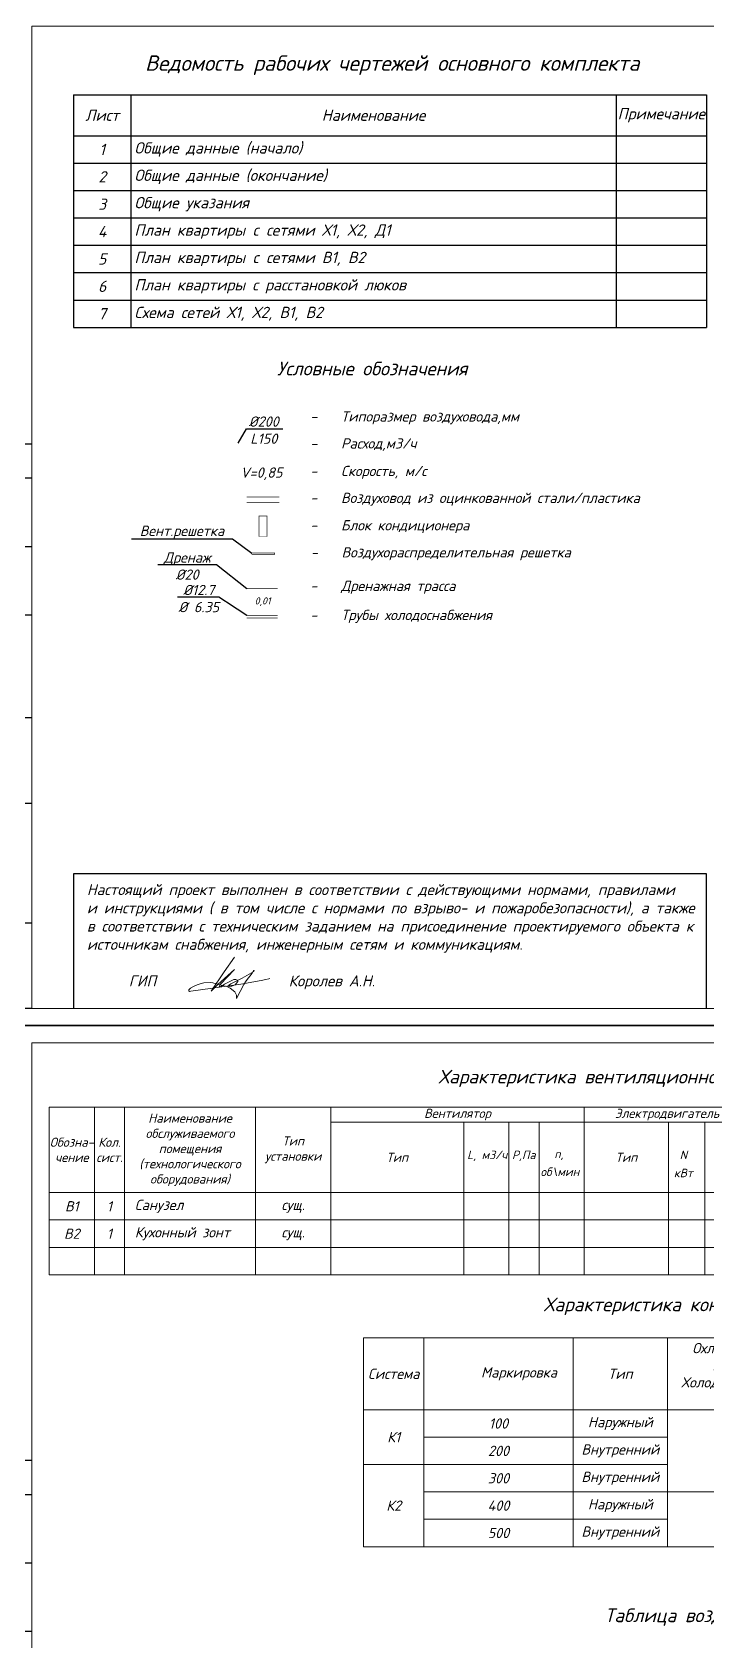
# Model space of a CAD drawing. Header units: millimetres. Extents: x 3082 to 230946, y 1570 to 312844.
# Drawn here: x 39914 to 49768, y 147605 to 171107 of the extents above; entities that cross this region are included whole.
import ezdxf
from ezdxf import colors
from ezdxf.entities.mleader import LeaderData, LeaderLine
from ezdxf.enums import TextEntityAlignment as Align
from ezdxf.math import Vec2, Vec3

# ---------------------------------------------------------------- set-up
doc = ezdxf.new("R2010")
doc.units = ezdxf.units.MM
for name, color, linetype, lineweight in [('A_B1', 170, 'Continuous', 0), ('A_K1', 14, 'Continuous', 0), ('Ramka', 7, 'Continuous', 0), ('вытяжка', 5, 'Continuous', 30), ('П1', 1, 'Continuous', 30)]:
    doc.layers.add(name, color=color, linetype=linetype, lineweight=lineweight)
for name, color, linetype in [('FORMAT', 7, 'Continuous'), ('FORMATKA', 7, 'Continuous'), ('TEXT', 250, 'Continuous')]:
    doc.layers.add(name, color=color, linetype=linetype)
doc.styles.add('ls_200', font='isocpeui.ttf', dxfattribs={"height": 200})

# ---------------------------------------------------------------- blocks, each defined once
blk = doc.blocks.new('giplogo01')
h = blk.add_hatch(color=5)
h.dxf.hatch_style = 1
h.paths.add_polyline_path([(210, 2227), (435, 2227, 0.4142136), (576, 2368), (576, 2667), (236, 2849, 0.2504322), (-236, 2849), (-1953, 1931, 0.7804491), (-1908, 1752), (-1692, 1752), (-1692, 400, 0.4142136), (-1292, 0), (0, 0), (1292, 0, 0.4142136), (1692, 400), (1692, 1752), (1908, 1752, 0.7804491), (1953, 1931), (665, 2619), (665, 2368, -0.4142136), (435, 2138), (210, 2138, 0.4142136), (69, 1997), (69, 1752), (1182, 1752, -0.4142136), (1412, 1522), (1412, 594), (1288, 594, -0.4142136), (1147, 735), (1147, 1287, 0.4142136), (917, 1517), (408, 1517, 0.4142136), (178, 1287), (178, 1091), (267, 1091), (267, 1287, -0.4142136), (408, 1428), (917, 1428, -0.4142136), (1058, 1287), (1058, 735, 0.4142136), (1288, 505), (1412, 505, -0.4142136), (1182, 275), (497, 275, -0.4142136), (267, 505), (267, 802), (178, 802), (178, 506, -0.4142136), (-52, 276), (-1133, 276, -0.4142136), (-1363, 506), (-1363, 1522, -0.4142136), (-1133, 1752), (-20, 1752), (-20, 1997, -0.4142136)])
h.paths.add_polyline_path([(69, 1661), (69, 1752), (-20, 1752), (-20, 1661, -0.4142136), (-161, 1520), (-796, 1520, 0.4142136), (-1026, 1290), (-1026, 729, 0.4142136), (-796, 499), (-285, 499, 0.4142136), (-55, 729), (-55, 761, -0.4142136), (86, 902), (497, 902, 7.5648083), (497, 991), (86, 991, 0.4142136), (-144, 761), (-144, 729, -0.4142136), (-285, 588), (-796, 588, -0.4142136), (-937, 729), (-937, 1290, -0.4142136), (-796, 1431), (-161, 1431, 0.4142136)], flags=17)
h.paths.add_polyline_path([(576, 3014), (576, 2667), (665, 2619), (665, 3014, 6.0054408)])
at = {"color": 5}
for points in [[(-1956, 1929), (-236, 2849, -0.2504322), (236, 2849), (1953, 1931, -0.7804491), (1908, 1752), (1692, 1752), (1692, 400, -0.4142136), (1292, 0), (0, 0), (-1292, 0, -0.4142136), (-1692, 400), (-1692, 1752), (-1908, 1752, -0.7804491), (-1953, 1931), (-236, 2849, -0.2504322), (236, 2849), (1956, 1929)], [(1412, 594), (1288, 594, -0.4142136), (1147, 735), (1147, 1287, 0.4142136), (917, 1517), (408, 1517, 0.4142136), (178, 1287), (178, 1091), (267, 1091), (267, 1287, -0.4142136), (408, 1428), (917, 1428, -0.4142136), (1058, 1287), (1058, 735, 0.4142136), (1288, 505), (1412, 505, -0.4142136), (1182, 275), (497, 275, -0.4142136), (267, 505), (267, 802), (178, 802), (178, 506, -0.4142136), (-52, 276), (-1133, 276, -0.4142136), (-1363, 506), (-1363, 1522, -0.4142136), (-1133, 1752), (1182, 1752, -0.4142136), (1412, 1522), (1412, 594), (1377, 594)]]:
    blk.add_lwpolyline(points, format="xyb", dxfattribs=at)
blk.add_lwpolyline([(665, 3014), (665, 2368, -0.4142136), (435, 2138), (210, 2138, 0.4142136), (69, 1997), (69, 1661, -0.4142136), (-161, 1431), (-796, 1431, 0.4142136), (-937, 1290), (-937, 729, 0.4142136), (-796, 588), (-285, 588, 0.4142136), (-144, 729), (-144, 761, -0.4142136), (86, 991), (497, 991, -7.5648083), (497, 902), (86, 902, 0.4142136), (-55, 761), (-55, 729, -0.4142136), (-285, 499), (-796, 499, -0.4142136), (-1026, 729), (-1026, 1290, -0.4142136), (-796, 1520), (-161, 1520, 0.4142136), (-20, 1661), (-20, 1997, -0.4142136), (210, 2227), (435, 2227), (210, 2227), (435, 2227, 0.4142136), (576, 2368), (576, 3014), (576, 3014), (576, 3014, -6.0054408)], format="xyb", close=True, dxfattribs=at)
blk = doc.blocks.new('*U458')
at = {"linetype": 'Continuous'}
for points in [[(-20961, 8500), (-19961, 8500)], [(-20711, 4500), (-20711, 8500)], [(-20461, 4500), (-20461, 8500)], [(-20211, 4500), (-20211, 8500)], [(-20711, 8000), (-19961, 8000)], [(-20711, 7000), (-19961, 7000)], [(-20711, 6000), (-19961, 6000)], [(-20961, 4500), (-19961, 4500)], [(-20561, 250), (-20561, 4500)], [(-20561, 4500), (-19979, 4500)], [(-20311, 250), (-20311, 4500)], [(-20561, 3250), (-19961, 3250)], [(-20561, 1500), (-19961, 1500)], [(-19961, 250), (-20561, 250)]]:
    blk.add_lwpolyline(points, dxfattribs=at)
for points in [[(-9500, 250), (-9500, 3000), (-250, 3000)], [(-9000, 1750), (-9000, 3000)], [(-8500, 250), (-8500, 3000)], [(-8000, 1750), (-8000, 3000)], [(-7500, 250), (-7500, 3000)], [(-6750, 250), (-6750, 3000)], [(-6250, 250), (-6250, 3000)], [(-9500, 2750), (-6250, 2750)], [(-9500, 2500), (-6250, 2500)], [(-6250, 2500), (-250, 2500)], [(-9500, 2250), (-6250, 2250)], [(-9500, 2000), (-6250, 2000)], [(-9500, 1750), (-6250, 1750)], [(-6250, 1750), (-250, 1750)], [(-2750, 250), (-2750, 1750)], [(-2000, 1750), (-2000, 1000)], [(-1150, 1750), (-1150, 1000)], [(-9500, 1500), (-6250, 1500)], [(-2750, 1500), (-250, 1500)], [(-9500, 1250), (-6250, 1250)], [(-9500, 1000), (-6250, 1000)], [(-6250, 1000), (-250, 1000)], [(-9500, 750), (-6250, 750)], [(-9500, 500), (-6250, 500)]]:
    blk.add_lwpolyline(points)
at = {"layer": 'Ramka', "color": 7}
for points in [[(-20961, 0), (0, 0), (0, 14850), (-20961, 14850)], [(-19961, 250), (-250, 250), (-250, 14600), (-19961, 14600)]]:
    blk.add_lwpolyline(points, close=True, dxfattribs=at)
at = {"layer": 'Ramka', "color": 5, "lineweight": 9, "flags": 128}
for points in [[(-7318, 1226), (-7313, 1234), (-7153, 1284), (-6999, 1321), (-7149, 1284), (-7318, 1082), (-7329, 1066), (-7345, 1044), (-7356, 1028), (-7367, 1012), (-7371, 1004), (-7372, 1001), (-7374, 1000), (-7377, 992), (-7382, 985), (-7367, 1012), (-7351, 1036), (-7329, 1066), (-7296, 1096), (-7279, 1113), (-7262, 1130), (-7246, 1145), (-7234, 1157), (-7220, 1170), (-7200, 1190), (-7173, 1217), (-7157, 1236), (-7149, 1246), (-7146, 1250), (-7143, 1255), (-7173, 1217), (-7201, 1180), (-7232, 1145), (-7241, 1132), (-7248, 1124), (-7263, 1106), (-7270, 1097), (-7285, 1080), (-7293, 1070), (-7299, 1062), (-7308, 1051), (-7309, 1047), (-7316, 1033), (-7319, 1028), (-7324, 1021), (-7328, 1015), (-7331, 1012), (-7333, 1011), (-7326, 1025), (-7322, 1032), (-7317, 1039), (-7312, 1047), (-7304, 1057), (-7271, 1096), (-7253, 1118), (-7231, 1138), (-7214, 1154), (-7200, 1168), (-7193, 1174), (-7185, 1181), (-7179, 1186), (-7202, 1156), (-7214, 1139), (-7230, 1117), (-7245, 1097), (-7252, 1088), (-7257, 1081), (-7261, 1076), (-7264, 1071), (-7267, 1067), (-7273, 1060), (-7237, 1102), (-7227, 1110), (-7220, 1120), (-7216, 1125), (-7206, 1134), (-7244, 1079), (-7223, 1116), (-7216, 1131), (-7208, 1148), (-7207, 1161), (-7206, 1168), (-7207, 1174), (-7209, 1184), (-7210, 1188), (-7216, 1193), (-7220, 1194), (-7226, 1195), (-7234, 1195), (-7251, 1190), (-7263, 1185), (-7276, 1178), (-7287, 1172), (-7311, 1155), (-7326, 1143), (-7349, 1121), (-7367, 1099), (-7378, 1083), (-7383, 1078), (-7391, 1064), (-7404, 1041), (-7409, 1025), (-7410, 1017), (-7410, 1010), (-7407, 1001), (-7402, 997), (-7390, 996), (-7378, 997), (-7353, 1012), (-7337, 1021), (-7299, 1049), (-7276, 1065), (-7259, 1076), (-7243, 1082), (-7218, 1097), (-7205, 1102), (-7216, 1086), (-7223, 1076), (-7225, 1073), (-7225, 1071), (-7219, 1070), (-7212, 1073), (-7154, 1115), (-7129, 1134), (-7147, 1115), (-7157, 1103), (-7159, 1099), (-7159, 1095), (-7154, 1094), (-7148, 1096), (-7063, 1150), (-7072, 1139), (-7073, 1134), (-7072, 1132), (-7071, 1132), (-7066, 1132), (-7051, 1135), (-7031, 1146), (-7013, 1156), (-6999, 1164), (-6991, 1169), (-6988, 1174), (-6987, 1175), (-6990, 1177), (-6996, 1176), (-7000, 1173), (-7002, 1169), (-7004, 1164), (-7005, 1161), (-7004, 1159), (-6998, 1157), (-6991, 1159), (-6981, 1163), (-6961, 1172), (-6955, 1174), (-6949, 1179), (-6947, 1181), (-6944, 1185), (-6944, 1188), (-6947, 1189), (-6950, 1189), (-6953, 1187), (-6956, 1184), (-6957, 1179), (-6957, 1177), (-6955, 1174), (-6952, 1174), (-6948, 1172), (-6942, 1175), (-6937, 1177), (-6865, 1222), (-6846, 1238), (-6825, 1258), (-6810, 1278), (-6802, 1290), (-6779, 1333), (-6780, 1335), (-6812, 1307), (-6868, 1230), (-7002, 1054), (-7008, 1044)], [(-7009, 1018), (-7157, 803), (-7348, 521), (-7251, 622), (-7007, 838), (-7216, 622), (-7231, 586), (-7199, 595), (-7155, 624), (-7018, 692), (-6988, 692), (-6963, 683), (-6961, 662), (-6998, 615), (-7048, 595), (-7086, 591), (-7095, 608), (-7061, 631), (-6894, 713), (-6727, 809), (-6720, 826), (-6725, 827), (-6729, 823), (-6749, 783), (-6835, 675), (-6869, 621), (-6979, 413), (-6980, 466), (-7002, 512), (-7070, 568), (-7119, 591), (-7203, 612), (-7274, 630), (-7325, 644), (-7363, 648), (-7456, 642), (-7507, 632), (-7554, 615), (-7608, 591), (-7651, 566), (-7675, 540), (-7677, 527), (-7664, 519), (-7646, 523), (-7327, 566), (-6914, 627), (-6617, 680), (-6549, 695), (-6503, 702), (-6491, 709)]]:
    blk.add_lwpolyline(points, dxfattribs=at)
at = {"layer": 'A_K1', "xscale": 0.1741164628948324, "yscale": 0.1741164628948324, "zscale": 0.1741164628948324}
blk.add_blockref('giplogo01', (-2314, 351), dxfattribs=at)
at = {"layer": 'A_K1', "color": 5, "insert": (-1870, 625), "char_height": 100, "width": 1620.21, "attachment_point": 4, "line_spacing_factor": 1.45, "style": 'ls_200'}
blk.add_mtext('\\pxql;ООО "ГИП"\\Pwww.gipproekt.ru\\P+7 499 677-21-76', dxfattribs=at)
at = {"layer": 'Ramka', "lineweight": 9, "style": 'ls_200'}
for s, p in [('Разраб.', (-9485, 1055)), ('Бубнов', (-8485, 1055)), ('10.26', (-6750, 1055)), ('Проверил', (-9485, 555)), ('Королев', (-8485, 555)), ('10.26', (-6750, 555))]:
    blk.add_text(s, height=150, dxfattribs=at).set_placement(p)
at = {"layer": 'TEXT', "color": 0, "linetype": 'Continuous', "lineweight": 0, "char_height": 100, "attachment_point": 5, "rotation": 90, "style": 'ls_200'}
for s, insert, width in [('\\pxqc;СОГЛАСОВАНО:', (-20836, 6500), 4000), ('\\pxqc;Взамен. инв. №', (-20436, 3875), 1250), ('\\pxqc;Подпись и дата', (-20436, 2375), 1750), ('\\pxqc;Инвент. № подлеж.', (-20436, 875), 1250)]:
    blk.add_mtext(s, dxfattribs=dict(at, insert=insert, width=width))
at = {"layer": 'TEXT', "color": 0, "linetype": 'Continuous', "lineweight": 0, "style": 'ls_200'}
for s, insert, char_height, width, attachment_point in [('\\pxi1,ql;Шифр:                                                ВиК', (-6250, 2750), 150, 6000, 4), ('\\pxqc;Изм.', (-9250, 1875), 100, 500, 5), ('\\pxqc;Кол.уч', (-8750, 1875), 100, 500, 5), ('\\pxqc;Лист', (-8250, 1875), 100, 500, 5), ('№ док.', (-7750, 1875), 100, 500, 5), ('\\pxqc;Подпись', (-7125, 1875), 100, 750, 5), ('\\pxqc;Дата', (-6500, 1875), 100, 500, 5), ('\\pxqc;Стадия', (-2375, 1625), 100, 750, 5), ('\\pxqc;Лист', (-1575, 1625), 100, 850, 5), ('\\pxqc;Листов', (-700, 1625), 100, 900, 5), ('\\pxqc;Вентиляция и кондиционирование', (-6250, 1375), 150, 3500, 4), ('\\pxqc;Формат                А3', (-250, 125), 124.67, 2500, 6)]:
    blk.add_mtext(s, dxfattribs=dict(at, insert=insert, char_height=char_height, width=width, attachment_point=attachment_point))
blk = doc.blocks.new('*U455')
at = {"linetype": 'Continuous'}
for points in [[(-20961, 8500), (-19961, 8500)], [(-20711, 4500), (-20711, 8500)], [(-20461, 4500), (-20461, 8500)], [(-20211, 4500), (-20211, 8500)], [(-20711, 8000), (-19961, 8000)], [(-20711, 7000), (-19961, 7000)], [(-20711, 6000), (-19961, 6000)], [(-20961, 4500), (-19961, 4500)], [(-20561, 250), (-20561, 4500)], [(-20561, 4500), (-19979, 4500)], [(-20311, 250), (-20311, 4500)], [(-20561, 3250), (-19961, 3250)], [(-20561, 1500), (-19961, 1500)], [(-19961, 250), (-20561, 250)]]:
    blk.add_lwpolyline(points, dxfattribs=at)
for points in [[(-9500, 250), (-9500, 3000), (-250, 3000)], [(-9000, 1750), (-9000, 3000)], [(-8500, 250), (-8500, 3000)], [(-8000, 1750), (-8000, 3000)], [(-7500, 250), (-7500, 3000)], [(-6750, 250), (-6750, 3000)], [(-6250, 250), (-6250, 3000)], [(-9500, 2750), (-6250, 2750)], [(-9500, 2500), (-6250, 2500)], [(-6250, 2500), (-250, 2500)], [(-9500, 2250), (-6250, 2250)], [(-9500, 2000), (-6250, 2000)], [(-9500, 1750), (-6250, 1750)], [(-6250, 1750), (-250, 1750)], [(-2750, 250), (-2750, 1750)], [(-2000, 1750), (-2000, 1000)], [(-1150, 1750), (-1150, 1000)], [(-9500, 1500), (-6250, 1500)], [(-2750, 1500), (-250, 1500)], [(-9500, 1250), (-6250, 1250)], [(-9500, 1000), (-6250, 1000)], [(-6250, 1000), (-250, 1000)], [(-9500, 750), (-6250, 750)], [(-9500, 500), (-6250, 500)]]:
    blk.add_lwpolyline(points)
at = {"layer": 'Ramka', "color": 7}
for points in [[(-20961, 0), (0, 0), (0, 14850), (-20961, 14850)], [(-19961, 250), (-250, 250), (-250, 14600), (-19961, 14600)]]:
    blk.add_lwpolyline(points, close=True, dxfattribs=at)
at = {"layer": 'Ramka', "color": 5, "lineweight": 9, "flags": 128}
for points in [[(-7318, 1226), (-7313, 1234), (-7153, 1284), (-6999, 1321), (-7149, 1284), (-7318, 1082), (-7329, 1066), (-7345, 1044), (-7356, 1028), (-7367, 1012), (-7371, 1004), (-7372, 1001), (-7374, 1000), (-7377, 992), (-7382, 985), (-7367, 1012), (-7351, 1036), (-7329, 1066), (-7296, 1096), (-7279, 1113), (-7262, 1130), (-7246, 1145), (-7234, 1157), (-7220, 1170), (-7200, 1190), (-7173, 1217), (-7157, 1236), (-7149, 1246), (-7146, 1250), (-7143, 1255), (-7173, 1217), (-7201, 1180), (-7232, 1145), (-7241, 1132), (-7248, 1124), (-7263, 1106), (-7270, 1097), (-7285, 1080), (-7293, 1070), (-7299, 1062), (-7308, 1051), (-7309, 1047), (-7316, 1033), (-7319, 1028), (-7324, 1021), (-7328, 1015), (-7331, 1012), (-7333, 1011), (-7326, 1025), (-7322, 1032), (-7317, 1039), (-7312, 1047), (-7304, 1057), (-7271, 1096), (-7253, 1118), (-7231, 1138), (-7214, 1154), (-7200, 1168), (-7193, 1174), (-7185, 1181), (-7179, 1186), (-7202, 1156), (-7214, 1139), (-7230, 1117), (-7245, 1097), (-7252, 1088), (-7257, 1081), (-7261, 1076), (-7264, 1071), (-7267, 1067), (-7273, 1060), (-7237, 1102), (-7227, 1110), (-7220, 1120), (-7216, 1125), (-7206, 1134), (-7244, 1079), (-7223, 1116), (-7216, 1131), (-7208, 1148), (-7207, 1161), (-7206, 1168), (-7207, 1174), (-7209, 1184), (-7210, 1188), (-7216, 1193), (-7220, 1194), (-7226, 1195), (-7234, 1195), (-7251, 1190), (-7263, 1185), (-7276, 1178), (-7287, 1172), (-7311, 1155), (-7326, 1143), (-7349, 1121), (-7367, 1099), (-7378, 1083), (-7383, 1078), (-7391, 1064), (-7404, 1041), (-7409, 1025), (-7410, 1017), (-7410, 1010), (-7407, 1001), (-7402, 997), (-7390, 996), (-7378, 997), (-7353, 1012), (-7337, 1021), (-7299, 1049), (-7276, 1065), (-7259, 1076), (-7243, 1082), (-7218, 1097), (-7205, 1102), (-7216, 1086), (-7223, 1076), (-7225, 1073), (-7225, 1071), (-7219, 1070), (-7212, 1073), (-7154, 1115), (-7129, 1134), (-7147, 1115), (-7157, 1103), (-7159, 1099), (-7159, 1095), (-7154, 1094), (-7148, 1096), (-7063, 1150), (-7072, 1139), (-7073, 1134), (-7072, 1132), (-7071, 1132), (-7066, 1132), (-7051, 1135), (-7031, 1146), (-7013, 1156), (-6999, 1164), (-6991, 1169), (-6988, 1174), (-6987, 1175), (-6990, 1177), (-6996, 1176), (-7000, 1173), (-7002, 1169), (-7004, 1164), (-7005, 1161), (-7004, 1159), (-6998, 1157), (-6991, 1159), (-6981, 1163), (-6961, 1172), (-6955, 1174), (-6949, 1179), (-6947, 1181), (-6944, 1185), (-6944, 1188), (-6947, 1189), (-6950, 1189), (-6953, 1187), (-6956, 1184), (-6957, 1179), (-6957, 1177), (-6955, 1174), (-6952, 1174), (-6948, 1172), (-6942, 1175), (-6937, 1177), (-6865, 1222), (-6846, 1238), (-6825, 1258), (-6810, 1278), (-6802, 1290), (-6779, 1333), (-6780, 1335), (-6812, 1307), (-6868, 1230), (-7002, 1054), (-7008, 1044)], [(-7009, 1018), (-7157, 803), (-7348, 521), (-7251, 622), (-7007, 838), (-7216, 622), (-7231, 586), (-7199, 595), (-7155, 624), (-7018, 692), (-6988, 692), (-6963, 683), (-6961, 662), (-6998, 615), (-7048, 595), (-7086, 591), (-7095, 608), (-7061, 631), (-6894, 713), (-6727, 809), (-6720, 826), (-6725, 827), (-6729, 823), (-6749, 783), (-6835, 675), (-6869, 621), (-6979, 413), (-6980, 466), (-7002, 512), (-7070, 568), (-7119, 591), (-7203, 612), (-7274, 630), (-7325, 644), (-7363, 648), (-7456, 642), (-7507, 632), (-7554, 615), (-7608, 591), (-7651, 566), (-7675, 540), (-7677, 527), (-7664, 519), (-7646, 523), (-7327, 566), (-6914, 627), (-6617, 680), (-6549, 695), (-6503, 702), (-6491, 709)]]:
    blk.add_lwpolyline(points, dxfattribs=at)
at = {"layer": 'A_K1', "xscale": 0.1741164628948324, "yscale": 0.1741164628948324, "zscale": 0.1741164628948324}
blk.add_blockref('giplogo01', (-2314, 351), dxfattribs=at)
at = {"layer": 'A_K1', "color": 5, "insert": (-1870, 625), "char_height": 100, "width": 1620.21, "attachment_point": 4, "line_spacing_factor": 1.45, "style": 'ls_200'}
blk.add_mtext('\\pxql;ООО "ГИП"\\Pwww.gipproekt.ru\\P+7 499 677-21-76', dxfattribs=at)
at = {"layer": 'Ramka', "lineweight": 9, "style": 'ls_200'}
for s, p in [('Разраб.', (-9485, 1055)), ('Бубнов', (-8485, 1055)), ('10.26', (-6750, 1055)), ('Проверил', (-9485, 555)), ('Королев', (-8485, 555)), ('10.26', (-6750, 555))]:
    blk.add_text(s, height=150, dxfattribs=at).set_placement(p)
at = {"layer": 'TEXT', "color": 0, "linetype": 'Continuous', "lineweight": 0, "char_height": 100, "attachment_point": 5, "rotation": 90, "style": 'ls_200'}
for s, insert, width in [('\\pxqc;СОГЛАСОВАНО:', (-20836, 6500), 4000), ('\\pxqc;Взамен. инв. №', (-20436, 3875), 1250), ('\\pxqc;Подпись и дата', (-20436, 2375), 1750), ('\\pxqc;Инвент. № подлеж.', (-20436, 875), 1250)]:
    blk.add_mtext(s, dxfattribs=dict(at, insert=insert, width=width))
at = {"layer": 'TEXT', "color": 0, "linetype": 'Continuous', "lineweight": 0, "style": 'ls_200'}
for s, insert, char_height, width, attachment_point in [('\\pxi1,ql;Шифр:                                                ВиК', (-6250, 2750), 150, 6000, 4), ('\\pxqc;Изм.', (-9250, 1875), 100, 500, 5), ('\\pxqc;Кол.уч', (-8750, 1875), 100, 500, 5), ('\\pxqc;Лист', (-8250, 1875), 100, 500, 5), ('№ док.', (-7750, 1875), 100, 500, 5), ('\\pxqc;Подпись', (-7125, 1875), 100, 750, 5), ('\\pxqc;Дата', (-6500, 1875), 100, 500, 5), ('\\pxqc;Стадия', (-2375, 1625), 100, 750, 5), ('\\pxqc;Лист', (-1575, 1625), 100, 850, 5), ('\\pxqc;Листов', (-700, 1625), 100, 900, 5), ('\\pxqc;Вентиляция и кондиционирование', (-6250, 1375), 150, 3500, 4), ('\\pxqc;Формат                А3', (-250, 125), 124.67, 2500, 6)]:
    blk.add_mtext(s, dxfattribs=dict(at, insert=insert, char_height=char_height, width=width, attachment_point=attachment_point))
blk = doc.blocks.new('*T466')
at = {"color": 0, "linetype": 'ByBlock', "lineweight": -2, "transparency": 16777216}
for p, q in [((0, 0), (9250, 0)), ((0, 0), (0, -3400)), ((842, 0), (842, -3400)), ((7928, 0), (7928, -3400)), ((9250, 0), (9250, -3400)), ((0, -600), (9250, -600)), ((0, -1000), (9250, -1000)), ((0, -1400), (9250, -1400)), ((0, -1800), (9250, -1800)), ((0, -2200), (9250, -2200)), ((0, -2600), (9250, -2600)), ((0, -3000), (9250, -3000)), ((0, -3400), (9250, -3400))]:
    blk.add_line(p, q, dxfattribs=at)
at = {"color": 0, "transparency": 16777216, "char_height": 165, "style": 'ls_200'}
for s, insert, width, attachment_point in [('Лист', (421, -300), 838.74, 5), ('Наименование', (4385, -300), 7083.14, 5), ('Примечание', (8589, -300), 1319.12, 5), ('Общие данные (начало)', (892, -800), 6986.14, 4), ('1', (421, -800), 838.74, 5), ('2', (421, -1200), 838.74, 5), ('Общие данные (окончание)', (892, -1200), 6986.14, 4), ('3', (421, -1600), 838.74, 5), ('Общие указания', (892, -1600), 6986.14, 4), ('4', (421, -2000), 838.74, 5), ('План квартиры c сетями Х1, Х2, Д1', (892, -2000), 6986.14, 4), ('5', (421, -2400), 838.74, 5), ('План квартиры c сетями В1, В2', (892, -2400), 6986.14, 4), ('6', (421, -2800), 838.74, 5), ('План квартиры с расстановкой люков', (892, -2800), 6986.14, 4), ('7', (421, -3200), 838.74, 5), ('Схема сетей Х1, Х2, В1, В2', (892, -3200), 6986.14, 4)]:
    blk.add_mtext(s, dxfattribs=dict(at, insert=insert, width=width, attachment_point=attachment_point))
blk = doc.blocks.new('_None')

msp = doc.modelspace()

# ---------------------------------------------------------------- linework, layer by layer
at = {"color": 7, "lineweight": 0}
for p, q in [((40162.9, 155403.3), (40162.9, 152953.3)), ((40162.9, 155403.3), (59366.8, 155403.3)), ((40822.5, 155403.3), (40822.5, 152953.3)), ((41262.5, 155403.3), (41262.5, 152953.3)), ((43176.2, 155403.3), (43176.2, 152953.3)), ((44275.8, 155184), (59366.8, 155184)), ((40162.9, 154153.3), (59366.8, 154153.3)), ((40162.9, 153753.3), (59366.8, 153753.3)), ((40162.9, 153353.3), (59366.8, 153353.3)), ((40162.9, 152953.3), (59366.8, 152953.3)), ((44754.8, 152031.8), (44754.8, 148980.3)), ((45634.9, 152031.8), (45634.9, 148980.3)), ((47814.9, 152031.8), (47814.9, 148980.3)), ((49195, 152031.8), (49195, 148980.3))]:
    msp.add_line(p, q, dxfattribs=at)
msp.add_lwpolyline([(49764.9, 156843.7), (49764.9, 158808.7), (40514.9, 158808.7), (40514.9, 156843.7)])
at = {"color": 5, "lineweight": 9, "flags": 128}
msp.add_lwpolyline([(42867.6, 157592), (42719, 157376.6), (42528.5, 157094.3), (42625.1, 157195.5), (42868.9, 157411.5), (42660.7, 157195.5), (42645, 157159.3), (42677.6, 157168.3), (42721.6, 157197.4), (42858.8, 157265.3), (42888.5, 157265.8), (42913.8, 157256.4), (42915.7, 157235.8), (42878.2, 157188.9), (42828.5, 157168.3), (42790.1, 157164.6), (42781.6, 157181.4), (42815.4, 157204.9), (42982.2, 157286.5), (43149.6, 157382.8), (43155.9, 157399.5), (43151.4, 157400.3), (43147.6, 157396.7), (43127.7, 157357), (43041.5, 157248.1), (43007.3, 157195), (42897.4, 156986.9), (42896.4, 157039.7), (42874.2, 157085.9), (42806.8, 157141.4), (42757.8, 157164.5), (42673.7, 157185.2), (42602.2, 157203.5), (42551.2, 157217.6), (42513, 157221.7), (42420.3, 157216), (42369.6, 157205.8), (42322.5, 157188.2), (42268.4, 157164.7), (42225.3, 157139.8), (42201.5, 157113.8), (42199.8, 157100.6), (42212, 157092.8), (42230.8, 157096.1), (42549.6, 157139.3), (42962.2, 157200.5), (43258.9, 157253.4), (43326.9, 157268.7), (43372.9, 157275.9), (43385.5, 157282.5)], dxfattribs=at)
at = {"color": 7, "lineweight": 0}
for points in [[(44275.8, 155403.3), (44275.8, 152953.3)], [(47977.5, 155403.3), (47977.5, 152953.3)], [(46217.2, 155184), (46217.2, 152953.3)], [(46878.1, 155184), (46878.1, 152953.3)], [(47319.7, 155184), (47319.7, 152953.3)], [(49209.4, 155184), (49209.4, 152953.3)], [(49738.1, 155184), (49738.1, 152953.3)]]:
    msp.add_lwpolyline(points, dxfattribs=at)
at = {"linetype": 'ByBlock', "lineweight": 0, "ltscale": 4}
for points in [[(44754.8, 152031.8), (54721.5, 152031.8)], [(44754.8, 150980.3), (54721.5, 150980.3)], [(45634.9, 150580.3), (49195, 150580.3)], [(44754.8, 150180.3), (49195, 150180.3)], [(45634.9, 149780.3), (54721.5, 149780.3)], [(45634.9, 149380.3), (49195, 149380.3)], [(44754.8, 148980.3), (54721.5, 148980.3)]]:
    msp.add_lwpolyline(points, dxfattribs=at)
at = {"layer": 'A_B1', "color": 3, "linetype": 'ByBlock', "lineweight": 0, "const_width": 10}
msp.add_lwpolyline([(43048.8, 162975.2), (43500, 162975.2)], dxfattribs=at)
at = {"layer": 'A_B1', "color": 1, "linetype": 'ByBlock', "lineweight": 0, "const_width": 10}
msp.add_lwpolyline([(43048.8, 162583.3), (43500, 162583.3)], dxfattribs=at)
at = {"layer": 'A_B1', "color": 5, "linetype": 'ByBlock', "lineweight": 0, "const_width": 10}
msp.add_lwpolyline([(43048.8, 162550), (43500, 162550)], dxfattribs=at)
at = {"layer": 'FORMAT'}
for points in [[(38909.6, 156593.7), (59870.1, 156593.7), (59870.1, 171443.7), (38909.6, 171443.7)], [(38909.6, 141743.7), (59870.1, 141743.7), (59870.1, 156593.7), (38909.6, 156593.7)]]:
    msp.add_lwpolyline(points, close=True, dxfattribs=at)
at = {"layer": 'вытяжка', "linetype": 'ByBlock', "lineweight": 0, "ltscale": 4, "const_width": 10}
for points in [[(43048.8, 164316), (43523.8, 164316)], [(43048.8, 164232.7), (43523.8, 164232.7)]]:
    msp.add_lwpolyline(points, dxfattribs=at)
at = {"layer": 'П1', "linetype": 'ByBlock', "lineweight": 0, "ltscale": 4, "const_width": 6.67}
for points in [[(43226.6, 164037.8), (43226.6, 163737.8), (43343.3, 163737.8), (43343.3, 164037.8), (43226.6, 164037.8)], [(43121.8, 163478.7), (43455.1, 163478.7), (43455.1, 163497), (43121.8, 163497), (43121.8, 163478.7)]]:
    msp.add_lwpolyline(points, dxfattribs=at)

# ---------------------------------------------------------------- block references
msp.add_blockref('*T466', (40514.9, 170193.7))
at = {"layer": 'FORMAT'}
for name, p in [('*U458', (59870.1, 156593.7)), ('*U455', (59870.1, 141743.7))]:
    msp.add_blockref(name, p, dxfattribs=at)

# ---------------------------------------------------------------- texts
at = {"color": 7, "lineweight": 0, "style": 'ls_200'}
msp.add_text('Ведомость рабочих чертежей основного комплекта', height=226, dxfattribs=at).set_placement((45173.9, 170768.7), align=Align.TOP_CENTER)
at = {"lineweight": 18, "style": 'ls_200'}
for s, p in [('L, м3/ч', (46560, 154704.6)), ('Р,Па', (47094.6, 154704.6)), ('n,', (47608.5, 154718.6)), ('N', (49425.9, 154704.6)), ('об\\мин', (47622.1, 154457.9)), ('кВт', (49425.9, 154440.3))]:
    msp.add_text(s, height=125, dxfattribs=at).set_placement(p, align=Align.MIDDLE_CENTER)
at = {"color": 7, "linetype": 'ByBlock', "lineweight": 9, "style": 'ls_200'}
for s, insert, char_height, width, attachment_point in [('Настоящий проект выполнен в соответствии с действующими нормами, правилами  и инструкциями ( в том числе с нормами по взрыво- и пожаробезопасности), а также в соответствии с техническим заданием на присоединение проектируемого объекта к источникам снабжения, инженерным сетям и коммуникациям.\\P\\P      ГИП                   Королев А.Н.                                                                          ', (40713, 158660.2), 160, 8856.233, 1), ('100                                                                       ', (46724.9, 150780.3), 150, 2180.048, 5), ('200                                                                       ', (46724.9, 150380.3), 150, 2180.048, 5), ('300                                                                       ', (46724.9, 149980.3), 150, 2180.048, 5), ('400                                                                      ', (46724.9, 149580.3), 150, 2180.048, 5), ('500                                                                      ', (46724.9, 149180.3), 150, 2180.048, 5)]:
    msp.add_mtext(s, dxfattribs=dict(at, insert=insert, char_height=char_height, width=width, attachment_point=attachment_point))
at = {"layer": 'A_B1', "color": 3, "lineweight": 0, "style": 'ls_200'}
msp.add_text('0,01', height=105, dxfattribs=at).set_placement((43280.2, 162798.1), align=Align.MIDDLE_CENTER)
at = {"layer": 'FORMATKA', "lineweight": 0, "attachment_point": 5, "style": 'ls_200'}
for s, insert, char_height, width in [('\\pxqc;Условные обозначения', (44881.1, 166192.9), 200, 9341.357), ('\\pxi-3,l4,ql,t4;-^IТипоразмер воздуховода,мм', (46521.7, 165472.3), 150, 5392.447), ('\\pxi-3,l4,ql,t4;-^IРасход,м3/ч', (46521.7, 165081.4), 150, 5392.447), ('\\pxi-3,l4,ql,t4;-^IСкорость, м/с', (46521.7, 164675.7), 150, 5392.447), ('\\pxql;V=0,85', (45651.7, 164655.3), 150, 5392.447), ('\\pxi-3,l4,ql,t4;-^IВоздуховод из оцинкованной стали/пластика', (46521.7, 164282.8), 150, 5392.447), ('\\pxi-3,l4,ql,t4;-^IБлок кондиционера', (46521.7, 163882.8), 150, 5392.447), ('\\pxi-3,l4,ql,t4;-^IВоздухораспределительная решетка', (46529, 163487.3), 150, 5392.447), ('\\pxi-3,l4,ql,t4;-^IДренажная трасса', (46521.7, 162996.8), 150, 5392.447), ('\\pxi-3,l4,ql,t4;-^IТрубы холодоснабжения', (46521.7, 162571.6), 150, 5392.447), ('\\pxqc;Характеристика вентиляционно-отопительного оборудования', (49764.9, 155820.7), 200, 18803.863), ('Вентилятор', (46126.6, 155293.6), 133.33, 3701.684), ('Электродвигатель', (49188.2, 155293.6), 133.333, 2421.428), ('Наименование обслуживаемого помещения (технологического оборудования)', (42219.4, 154778.3), 133.333, 1913.715), ('Обозна-\\Pчение', (40492.7, 154778.3), 133.33, 659.541), ('Кол.\\Pсист.', (41042.5, 154778.3), 133.33, 440.018), ('Тип установки', (43726, 154778.3), 133.333, 1099.56), ('Тип ', (45246.5, 154668.6), 133.33, 1941.383), ('Тип ', (48593.4, 154668.6), 133.33, 1231.941), ('\\pxqc;В1', (40492.7, 153953.3), 150, 1913.715), ('\\pxqc;1', (41042.5, 153953.3), 150, 1913.715), ('\\pxi1,ql;Санузел', (42219.4, 153953.3), 150, 1913.715), ('\\pxqc;сущ.', (43726, 153953.3), 150, 1913.715), ('\\pxqc;В2', (40492.7, 153553.3), 150, 1913.715), ('\\pxqc;1', (41042.5, 153553.3), 150, 1913.715), ('\\pxi1,ql;Кухонный зонт', (42219.4, 153553.3), 150, 1913.715), ('\\pxqc;сущ.', (43726, 153553.3), 150, 1913.715), ('\\pxqc;Характеристика кондиционирования', (49738.1, 152492.5), 200, 9966.667), ('Охлаждение/\\Pнагрев Холодопроизвод.\\PкВт', (50165.6, 151506.1), 150, 1941.383), ('Маркировка', (47024.9, 151506.1), 150, 1580.048), ('Система', (45194.8, 151506.1), 150, 880.048), ('Тип', (48504.9, 151506.1), 150, 1380.048), ('К1', (45194.8, 150580.3), 150, 880.048), ('Наружный', (48504.9, 150780.3), 150, 1380.048), ('Внутренний', (48504.9, 150380.3), 150, 1380.048), ('Внутренний', (48504.9, 149980.3), 150, 1380.048), ('К2', (45194.8, 149580.3), 150, 880.048), ('Наружный', (48504.9, 149580.3), 150, 1380.048), ('Внутренний', (48504.9, 149180.3), 150, 1380.048), ('\\pxqc;Таблица воздухообмена', (49742.3, 147950.3), 200, 13883.029)]:
    msp.add_mtext(s, dxfattribs=dict(at, insert=insert, char_height=char_height, width=width))

# ---------------------------------------------------------------- leaders
at = {"lineweight": 0}
ml = msp.add_multileader_mtext('Standard', dxfattribs=at)
ml.set_content('%%C200\\PL150', color=256, style='ls_200')
ml.set_leader_properties()
ml.set_arrow_properties(name='NONE')
ml.build(insert=Vec2(0, 0))
ml.multileader.update_dxf_attribs({"text_left_attachment_type": 6, "text_right_attachment_type": 6, "dogleg_length": 0.36, "arrow_head_size": 0.12})
ctx = ml.context
ctx.base_point, ctx.char_height, ctx.arrow_head_size, ctx.landing_gap_size, ctx.plane_origin = Vec3(43076, 165313.2), 150, 0.12, 1.33, Vec3(43937.1, 164771.8)
ctx.left_attachment, ctx.right_attachment, ctx.text_align_type = 6, 6, 1
notes = []
notes.append((ctx, [(1, (1, 1, 0), (43045.6, 165313.2), (1, 0), 30.3, [(0, [(42920.3, 165102.9)], 0, [])])]))
ctx.mtext.insert, ctx.mtext.width, ctx.mtext.alignment, ctx.mtext.flow_direction = Vec3(43296.6, 165493.2), 882.909, 2, 5
ml = msp.add_multileader_mtext('Standard', dxfattribs=at)
ml.set_content('Вент.решетка', color=256, style='ls_200')
ml.set_leader_properties()
ml.build(insert=Vec2(0, 0))
ml.multileader.update_dxf_attribs({"text_left_attachment_type": 6, "text_right_attachment_type": 6, "dogleg_length": 0.36, "arrow_head_size": 0.235})
ctx = ml.context
ctx.base_point, ctx.char_height, ctx.arrow_head_size, ctx.landing_gap_size, ctx.plane_origin = Vec3(41423.7, 163702), 150, 0.235, 2.61, Vec3(41670.2, 163502.4)
ctx.left_attachment, ctx.right_attachment, ctx.text_align_type = 6, 6, 1
notes.append((ctx, [(1, (1, 1, 0), (42839.3, 163702), (-1, 0), 59.5, [(0, [(43121.8, 163488.4)], 0, [])])]))
ctx.mtext.insert, ctx.mtext.width, ctx.mtext.alignment, ctx.mtext.flow_direction = Vec3(42101.7, 163897), 2424.414, 2, 5
ml = msp.add_multileader_mtext('Standard', dxfattribs=at)
ml.set_content('Дренаж\\P%%C20', color=256, style='ls_200')
ml.set_leader_properties()
ml.build(insert=Vec2(0, 0))
ml.multileader.update_dxf_attribs({"text_left_attachment_type": 6, "text_right_attachment_type": 6, "dogleg_length": 89.2, "arrow_head_size": 0.235})
ctx = ml.context
ctx.base_point, ctx.char_height, ctx.arrow_head_size, ctx.landing_gap_size, ctx.plane_origin = Vec3(41810.3, 163327.1), 150, 0.235, 2.61, Vec3(39587.9, 164560.2)
ctx.left_attachment, ctx.right_attachment, ctx.text_align_type = 6, 6, 1
notes.append((ctx, [(0, (1, 1, 0), (42603.8, 163327.1), (-1, 0), 59.5, [(0, [(43048.8, 162975.2)], 0, [])])]))
ctx.mtext.insert, ctx.mtext.width, ctx.mtext.defined_height, ctx.mtext.alignment, ctx.mtext.flow_direction = Vec3(42177.3, 163507.1), 1020.146, 736, 2, 5
for ctx, leaders in notes:
    for number, flags, end, landing, length, lines in leaders:
        leader = LeaderData()
        leader.index, (leader.has_last_leader_line, leader.has_dogleg_vector, leader.attachment_direction) = number, flags
        leader.last_leader_point, leader.dogleg_vector, leader.dogleg_length = Vec3(end), Vec3(landing), length
        for number, points, colour, breaks in lines:
            line = LeaderLine()
            line.index, line.vertices, line.color, line.breaks = number, Vec3.list(points), colors.encode_raw_color(colour), breaks
            leader.lines.append(line)
        ctx.leaders.append(leader)

# ---------------------------------------------------------------- next in the draw order: leaders
ml = msp.add_multileader_mtext('Standard', dxfattribs=at)
ml.set_content('%%C12.7\\P\\pxqc;%%C 6.35', color=256, style='ls_200')
ml.set_leader_properties()
ml.set_arrow_properties(name='NONE')
ml.build(insert=Vec2(0, 0))
ml.multileader.update_dxf_attribs({"text_left_attachment_type": 6, "text_right_attachment_type": 6, "dogleg_length": 0.36, "arrow_head_size": 0.18})
ctx = ml.context
ctx.base_point, ctx.char_height, ctx.arrow_head_size, ctx.plane_origin = Vec3(42053.8, 162852.6), 150, 0.18, Vec3(39417.7, 164051.9)
ctx.left_attachment, ctx.right_attachment, ctx.text_align_type = 6, 6, 1
notes = []
notes.append((ctx, [(0, (1, 1, 0), (42640.8, 162852.6), (-1, 0), 0.24, [(0, [(43048.8, 162583.3)], 0, [])])]))
ctx.mtext.insert, ctx.mtext.width, ctx.mtext.defined_height, ctx.mtext.alignment, ctx.mtext.flow_direction = Vec3(42347.2, 163032.6), 762.524, 633, 2, 5
ctx.mtext.has_bg_fill, ctx.mtext.bg_color, ctx.mtext.bg_scale_factor, ctx.mtext.bg_transparency, ctx.mtext.use_window_bg_color = 1, -1027028792, 1.5, 0, 1
for ctx, leaders in notes:
    for number, flags, end, landing, length, lines in leaders:
        leader = LeaderData()
        leader.index, (leader.has_last_leader_line, leader.has_dogleg_vector, leader.attachment_direction) = number, flags
        leader.last_leader_point, leader.dogleg_vector, leader.dogleg_length = Vec3(end), Vec3(landing), length
        for number, points, colour, breaks in lines:
            line = LeaderLine()
            line.index, line.vertices, line.color, line.breaks = number, Vec3.list(points), colors.encode_raw_color(colour), breaks
            leader.lines.append(line)
        ctx.leaders.append(leader)

# ---------------------------------------------------------------- next in the draw order: linework, layer by layer
at = {"layer": 'A_B1', "color": 3, "lineweight": 0}
msp.add_lwpolyline([(43468.6, 162902.3, 0, 38.7, 0), (43364.2, 162902.3, 0, 0, 0), (43179.5, 162902.3, 0, 0, 0)], format="xyseb", dxfattribs=at)

doc.saveas('drawing.dxf')
